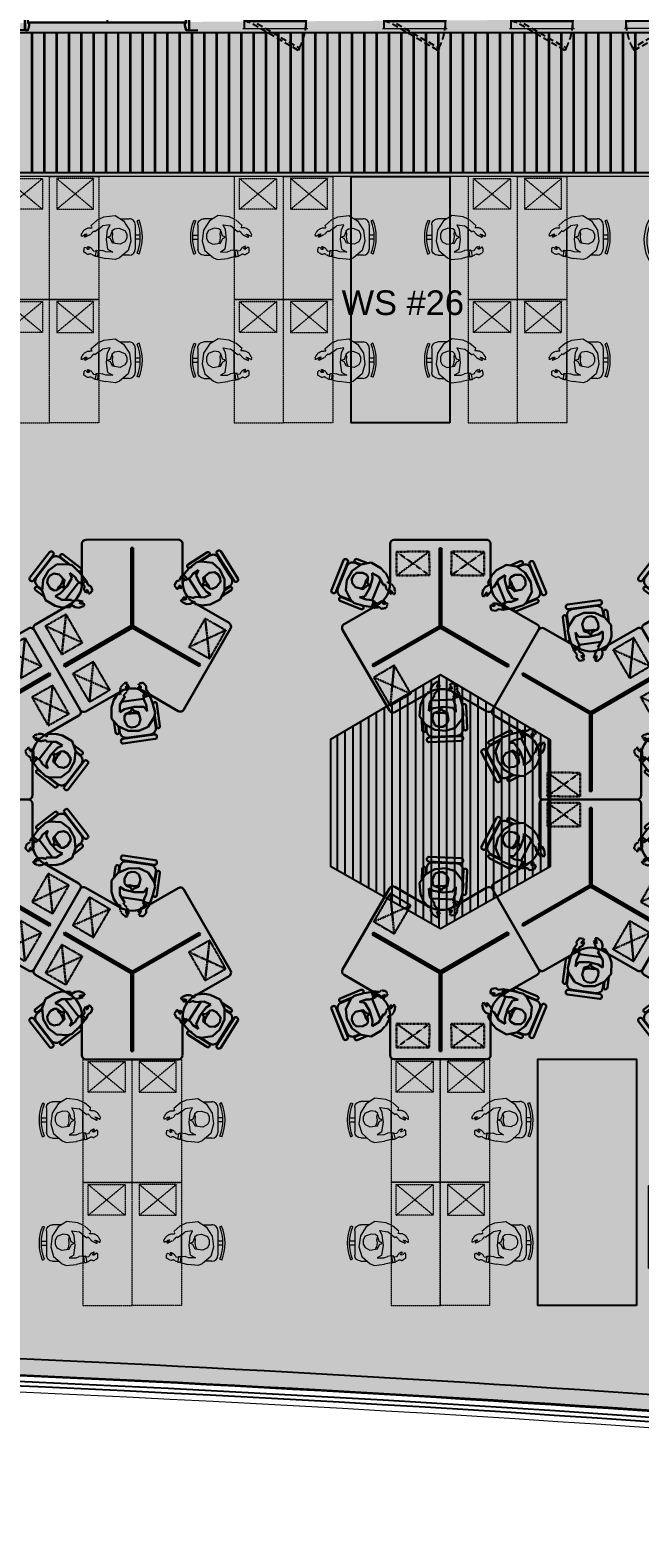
# Model space of a CAD drawing. Header units: millimetres. Extents: x 263321 to 2483465, y 33647 to 614421.
# Drawn here: x 2386855 to 2394281, y 376682 to 394769 of the extents above; entities that cross this region are included whole.
import ezdxf

# ---------------------------------------------------------------- set-up
doc = ezdxf.new("R2010")
doc.units = ezdxf.units.MM
for name, pattern in [('( Hidden )', [0.375, 0.25, -0.125]), ('DASHED2', [0.375, 0.25, -0.125]), ('HIDDEN', [0.375, 0.25, -0.125]), ('HIDDEN2', [0.1875, 0.125, -0.0625])]:
    doc.linetypes.add(name, pattern=pattern)
for name, color, linetype, lineweight in [('A-FURN-HUMAN', 252, 'Continuous', 9), ('A-FURN-LOOSE', 24, 'Continuous', 18), ('A-FURN-MODULAR-CHAIR', 5, 'Continuous', 5), ('A-FURN-MODULAR-PEDESTAL', 253, 'Continuous', 5), ('A-PLAN-THIN', 251, 'Continuous', 15), ('FURNITURE', 30, 'Continuous', 5), ('TOA-FL-CPT-1', 8, 'Continuous', 5)]:
    doc.layers.add(name, color=color, linetype=linetype, lineweight=lineweight)
for name, color, linetype in [('A-PLAN -GLASS FRAME', 4, 'Continuous'), ('A-PLAN-DOOR', 7, 'Continuous'), ('A-PLAN-TEXT', 4, 'Continuous'), ('CEILING TOA', 250, 'Continuous'), ('FLOORING TOA', 7, 'Continuous'), ('I-FUR', 7, 'Continuous')]:
    doc.layers.add(name, color=color, linetype=linetype)
doc.styles.add('ARIAL', font='arial.ttf')

# ---------------------------------------------------------------- blocks, each defined once
blk = doc.blocks.new('A$C3F28102C')
at = {"layer": 'A-PLAN-DOOR'}
h = blk.add_hatch(dxfattribs=at)
h.set_pattern_fill('ANSI31', color=256, style=0)
h.set_pattern_definition([(315, (-1529.3283, 1000.1135), (-0.44194174, -0.44194174), [])])
h.paths.add_polyline_path([(1, -15), (0, -15), (0, 0), (1, 0)])
h.paths.add_polyline_path([(1, 0), (1, 0), (0, 0), (0, 1, 0.115729)])
h.paths.add_polyline_path([(5, -15), (4, -15), (4, 0), (5, 0)])
h.paths.add_polyline_path([(5, 0), (4, 0), (4, 0, 0.115729), (5, 1)])
at = {"layer": 'A-PLAN-DOOR', "color": 2}
for points in [[(1, 0), (1, -15), (0, -15), (0, 1)], [(4, 0), (4, -15), (5, -15), (5, 1)]]:
    blk.add_lwpolyline(points, dxfattribs=at)
for radius in [3.42, 2.42]:
    blk.add_circle((2, 3), radius, dxfattribs=at)
blk = doc.blocks.new('shaft door 750')
at = {"layer": 'A-PLAN-DOOR'}
for p, q in [((335, 60), (-335, 60)), ((-335, 0), (-335, 60)), ((335, 53), (-335, 53)), ((335, 6), (-335, 6)), ((335, 0), (-335, 0)), ((335, 0), (335, 60)), ((-374, -70), (-374, -65)), ((-374, -65), (-374, -70))]:
    blk.add_line(p, q, dxfattribs=at)
at = {"layer": 'A-PLAN-DOOR', "linetype": 'HIDDEN', "ltscale": 300}
blk.add_lwpolyline([(337, 60), (320, 31), (-295, 387), (-279, 415)], close=True, dxfattribs=at)
at = {"layer": 'A-PLAN-DOOR'}
for points in [[(-375, 150), (-375, 150), (-375, -70), (-430, -70)], [(375, 150), (375, 150), (375, -70), (430, -70)]]:
    blk.add_lwpolyline(points, dxfattribs=at)
for points in [[(-375, 52), (-374, 52), (-374, -62), (-375, -62)], [(-373, 58), (-341, 58), (-341, -3), (-326, -3), (-326, -35), (-340, -68), (-373, -68), (-373, -60), (-374, -60), (-374, -62), (-374, -70), (-339, -70), (-324, -35), (-324, -2), (-339, -2), (-339, 60), (-374, 60), (-374, 50), (-373, 50)], [(373, 58), (341, 58), (341, -3), (326, -3), (326, -35), (340, -68), (373, -68), (373, -60), (374, -60), (374, -62), (374, -70), (339, -70), (324, -35), (324, -2), (339, -2), (339, 60), (374, 60), (374, 50), (373, 50)], [(375, 52), (374, 52), (374, -62), (375, -62)]]:
    blk.add_lwpolyline(points, close=True, dxfattribs=at)
at = {"layer": 'A-PLAN-DOOR', "linetype": 'HIDDEN', "ltscale": 300}
blk.add_arc((338, 60), 712, 152.6807, 180, dxfattribs=at)
at = {"layer": 'A-PLAN-THIN'}
for p, q in [((395, 150), (-395, 150)), ((375, -70), (-375, -70))]:
    blk.add_line(p, q, dxfattribs=at)
at = {"layer": 'A-PLAN-DOOR', "xscale": -0.9973404255317604, "yscale": 0.9973404255317604, "zscale": 0.9973404255317604}
blk.add_blockref('A$C3F28102C', (339, 60), dxfattribs=at)
blk = doc.blocks.new('Door 1800')
at = {"layer": 'A-PLAN-DOOR'}
for p, q in [((-879, 77), (-879, 82)), ((844, 0), (-844, 0)), ((-844, 0), (-844, -54)), ((0, -54), (0, 0)), ((844, 0), (844, -54)), ((879, 77), (879, 82)), ((844, -6), (-844, -6)), ((844, -49), (-844, -49)), ((844, -54), (-844, -54))]:
    blk.add_line(p, q, dxfattribs=at)
for points in [[(-880, -137), (-880, -137), (-880, 82), (-972, 82)], [(880, -136), (880, 82), (972, 82)]]:
    blk.add_lwpolyline(points, dxfattribs=at)
for points in [[(-880, -47), (-879, -47), (-879, 74), (-880, 74)], [(-878, -53), (-849, -53), (-849, 3), (-835, 3), (-835, 32), (-848, 80), (-878, 80), (-878, 73), (-879, 73), (-879, 74), (-879, 82), (-847, 82), (-834, 32), (-834, 2), (-847, 2), (-847, -54), (-879, -54), (-879, -45), (-878, -45)], [(878, -53), (849, -53), (849, 3), (835, 3), (835, 32), (848, 80), (878, 80), (878, 73), (879, 73), (879, 74), (879, 82), (847, 82), (834, 32), (834, 2), (847, 2), (847, -54), (879, -54), (879, -45), (878, -45)], [(880, -47), (879, -47), (879, 74), (880, 74)]]:
    blk.add_lwpolyline(points, close=True, dxfattribs=at)
at = {"layer": 'A-PLAN-DOOR', "linetype": 'HIDDEN', "ltscale": 300}
for points in [[(-845, -61), (-815, -61), (-815, -876), (-845, -876)], [(845, -61), (815, -61), (815, -876), (845, -876)]]:
    blk.add_lwpolyline(points, close=True, dxfattribs=at)
for centre, start, end in [((-815, -61), 270, 0.4464), ((815, -61), 179.5536, 270)]:
    blk.add_arc(centre, 815, start, end, dxfattribs=at)
at = {"layer": 'A-PLAN-DOOR', "extrusion": (0, 0, -1), "xscale": -0.9074410163312852, "yscale": 0.9074410163312852, "zscale": -0.9074410163312852, "rotation": 180}
blk.add_blockref('A$C3F28102C', (-847, -54), dxfattribs=at)
blk = doc.blocks.new('Fire Tower-2700mm')
at = {"layer": 'A-PLAN-DOOR', "xscale": -1.136363636363636, "yscale": 1.136363636387152, "zscale": 1.136363636387152, "rotation": 180}
blk.add_blockref('Door 1800', (2676, -7545), dxfattribs=at)
at = {"layer": 'A-PLAN-DOOR', "extrusion": (1.654e-28, 4.04354e-14, -1), "xscale": -1, "zscale": -1, "rotation": 180}
blk.add_blockref('shaft door 750', (4024, -7468), dxfattribs=at)
at = {"layer": 'A-PLAN-DOOR', "extrusion": (-1.654e-28, 4.04354e-14, -1), "zscale": -1, "rotation": 180}
for p in [(2624, -7468), (1074, -7468), (-626, -7468)]:
    blk.add_blockref('shaft door 750', p, dxfattribs=at)
blk = doc.blocks.new('CHOREE')
at = {"xscale": -1}
blk.add_blockref('Fire Tower-2700mm', (-8442, -1832), dxfattribs=at)
blk = doc.blocks.new('BIG CHOORE')
blk.add_blockref('CHOREE', (-2408, -1909))
blk = doc.blocks.new('bhguyfjhg')
at = {"layer": 'FURNITURE', "color": 20, "lineweight": 30}
for p, q in [((565286, -8857), (564312, -9420)), ((565595, -9291), (565355, -8875)), ((564534, -9904), (564294, -9488)), ((566328, -9441), (565855, -9441)), ((566378, -10629), (566378, -9491)), ((564534, -10204), (564294, -10620)), ((565286, -11251), (564312, -10688)), ((565588, -10829), (565355, -11232)), ((566328, -10679), (565848, -10679))]:
    blk.add_line(p, q, dxfattribs=at)
at = {"layer": 'FURNITURE', "color": 8, "lineweight": 30, "ltscale": 5}
for p, q in [((565794, -8834), (565711, -8941)), ((565789, -8914), (565830, -8862)), ((565798, -8915), (565843, -8859)), ((566220, -9051), (565910, -8809)), ((565946, -8846), (566178, -9027)), ((564060, -10327), (564006, -9938)), ((564154, -9895), (564083, -9905)), ((564086, -9850), (564220, -9832)), ((564158, -9886), (564092, -9895)), ((564020, -9987), (564060, -10279)), ((566075, -11007, 0), (566109, -11071, 0)), ((566080, -10999, 0), (566111, -11058, 0)), ((566151, -11037, 0), (566089, -10917, 0)), ((565777, -11334, 0), (566126, -11153, 0)), ((566077, -11170, 0), (565816, -11306, 0))]:
    blk.add_line(p, q, dxfattribs=at)
at = {"layer": 'FURNITURE', "color": 20, "linetype": 'HIDDEN2', "lineweight": 30, "ltscale": 0.3}
for p, q in [((565335, -8996), (565131, -9445)), ((564987, -9194), (565478, -9247)), ((564754, -9329), (564554, -9780)), ((564408, -9531), (564900, -9579)), ((566340, -10183), (566049, -10581)), ((566338, -10583), (566051, -10181))]:
    blk.add_line(p, q, dxfattribs=at)
at = {"layer": 'FURNITURE', "color": 8, "lineweight": 30}
for p, q in [((565599, -9074, 0), (565669, -8956, 0)), ((565669, -8956, 0), (565785, -8914, 0)), ((565785, -8914, 0), (565917, -8927, 0)), ((565917, -8927, 0), (566032, -8993, 0)), ((566032, -8993, 0), (566104, -9091, 0)), ((565584, -9259, 0), (565579, -9157, 0)), ((565584, -9139, 0), (565599, -9074, 0)), ((565674, -9209, 0), (565673, -9270, 0)), ((565720, -9073, 0), (565674, -9153, 0)), ((565674, -9209, 0), (565674, -9153, 0)), ((565750, -9133, 0), (565720, -9073, 0)), ((565835, -9216, 0), (565750, -9133, 0)), ((565939, -9275, 0), (565835, -9216, 0)), ((566104, -9091, 0), (566110, -9229, 0)), ((565845, -9428, 0), (565869, -9405, 0)), ((565869, -9405, 0), (565860, -9397, 0)), ((565878, -9369, 0), (565911, -9338, 0)), ((565948, -9316, 0), (565911, -9338, 0)), ((565944, -9421, 0), (566008, -9370, 0)), ((566001, -9251, 0), (565948, -9316, 0)), ((566094, -9282, 0), (566008, -9370, 0)), ((566110, -9229, 0), (566094, -9282, 0)), ((564160, -9882, 0), (564105, -10004, 0)), ((564254, -9803, 0), (564160, -9882, 0)), ((564391, -9802, 0), (564254, -9803, 0)), ((564367, -9962, 0), (564330, -9906, 0)), ((564330, -9906, 0), (564422, -9907, 0)), ((564455, -9821, 0), (564391, -9802, 0)), ((564471, -9934, 0), (564422, -9907, 0)), ((564474, -9827, 0), (564455, -9821, 0)), ((564471, -9934, 0), (564524, -9965, 0)), ((564559, -9882, 0), (564474, -9827, 0)), ((564548, -9912, 0), (564559, -9882, 0)), ((564607, -9908, 0), (564548, -9912, 0)), ((564651, -9926, 0), (564607, -9908, 0)), ((564691, -9972, 0), (564651, -9926, 0)), ((564105, -10004, 0), (564104, -10136, 0)), ((564396, -10078, 0), (564367, -9962, 0)), ((564395, -10197, 0), (564396, -10078, 0)), ((564524, -9965, 0), (564535, -9952, 0)), ((564535, -9952, 0), (564584, -9993, 0)), ((564584, -9993, 0), (564654, -10015, 0)), ((564633, -10128, 0), (564595, -10152, 0)), ((564657, -10002, 0), (564622, -9981, 0)), ((564622, -9981, 0), (564647, -9983, 0)), ((564639, -10138, 0), (564633, -10128, 0)), ((564647, -9983, 0), (564690, -10001, 0)), ((564654, -10015, 0), (564657, -10002, 0)), ((564690, -10001, 0), (564691, -9972, 0)), ((564104, -10136, 0), (564153, -10247, 0)), ((564153, -10247, 0), (564269, -10322, 0)), ((564322, -10334, 0), (564442, -10304, 0)), ((564342, -10238, 0), (564426, -10226, 0)), ((564426, -10226, 0), (564463, -10205, 0)), ((564518, -10275, 0), (564442, -10304, 0)), ((564506, -10192, 0), (564463, -10205, 0)), ((564510, -10191, 0), (564506, -10192, 0)), ((564512, -10197, 0), (564510, -10191, 0)), ((564539, -10190, 0), (564512, -10197, 0)), ((564518, -10275, 0), (564532, -10269, 0)), ((564532, -10269, 0), (564562, -10260, 0)), ((564542, -10202, 0), (564539, -10190, 0)), ((564574, -10193, 0), (564542, -10202, 0)), ((564562, -10260, 0), (564612, -10224, 0)), ((564595, -10152, 0), (564574, -10193, 0)), ((564612, -10224, 0), (564645, -10228, 0)), ((564618, -10162, 0), (564639, -10138, 0)), ((564639, -10164, 0), (564618, -10162, 0)), ((564665, -10135, 0), (564639, -10164, 0)), ((564645, -10228, 0), (564689, -10191, 0)), ((564680, -10142, 0), (564665, -10135, 0)), ((564689, -10191, 0), (564680, -10142, 0)), ((564269, -10322, 0), (564322, -10334, 0)), ((565679, -10630, 0), (565702, -10614, 0)), ((565718, -10656, 0), (565679, -10630, 0)), ((565688, -10668, 0), (565697, -10658, 0)), ((565747, -10713, 0), (565688, -10668, 0)), ((565697, -10658, 0), (565735, -10675, 0)), ((565702, -10614, 0), (565763, -10620, 0)), ((565735, -10675, 0), (565718, -10656, 0)), ((565763, -10620, 0), (565803, -10645, 0)), ((565803, -10645, 0), (565833, -10695, 0)), ((565833, -10695, 0), (565852, -10669, 0)), ((565852, -10669, 0), (565946, -10707, 0)), ((565519, -10799, 0), (565524, -10742, 0)), ((565542, -10823, 0), (565519, -10799, 0)), ((565524, -10742, 0), (565570, -10721, 0)), ((565541, -10885, 0), (565542, -10823, 0)), ((565570, -10721, 0), (565584, -10729, 0)), ((565584, -10729, 0), (565576, -10766, 0)), ((565576, -10766, 0), (565590, -10783, 0)), ((565611, -10795, 0), (565589, -10836, 0)), ((565589, -10836, 0), (565601, -10868, 0)), ((565590, -10783, 0), (565596, -10752, 0)), ((565596, -10752, 0), (565609, -10751, 0)), ((565609, -10751, 0), (565611, -10795, 0)), ((565809, -10729, 0), (565747, -10713, 0)), ((565805, -10745, 0), (565809, -10729, 0)), ((565860, -10771, 0), (565805, -10745, 0)), ((565860, -10771, 0), (565910, -10795, 0)), ((565964, -10870, 0), (565910, -10795, 0)), ((565946, -10707, 0), (565961, -10719, 0)), ((565961, -10719, 0), (566014, -10760, 0)), ((566014, -10760, 0), (566092, -10872, 0)), ((565551, -10914, 0), (565541, -10885, 0)), ((565555, -10930, 0), (565551, -10914, 0)), ((565555, -10930, 0), (565575, -11009, 0)), ((565619, -11124, 0), (565575, -11009, 0)), ((565601, -10868, 0), (565612, -10863, 0)), ((565612, -10863, 0), (565622, -10890, 0)), ((565622, -10890, 0), (565628, -10888, 0)), ((565628, -10888, 0), (565630, -10892, 0)), ((565630, -10891, 0), (565644, -10934, 0)), ((565649, -10977, 0), (565644, -10934, 0)), ((565686, -11052, 0), (565649, -10977, 0)), ((565690, -10985, 0), (565786, -10916, 0)), ((565786, -10916, 0), (565897, -10872, 0)), ((565897, -10872, 0), (565964, -10870, 0)), ((566082, -10995, 0), (566015, -11110, 0)), ((566092, -10872, 0), (566082, -10995, 0)), ((565660, -11160, 0), (565619, -11124, 0)), ((565788, -11212, 0), (565660, -11160, 0)), ((565907, -11187), (565788, -11212, 0)), ((566015, -11110, 0), (565907, -11187))]:
    blk.add_line(p, q, dxfattribs=at)
at = {"layer": 'FURNITURE', "color": 18, "lineweight": 30, "ltscale": 5, "true_color": 0x000000}
for p, q in [((564860, -9219), (564838, -9231)), ((564838, -10877), (564860, -10889))]:
    blk.add_line(p, q, dxfattribs=at)
at = {"layer": 'FURNITURE', "color": 20, "lineweight": 30, "ltscale": 5}
for p, q in [((565335, -10041), (564860, -9219)), ((565314, -10054), (564838, -9231)), ((565328, -10054), (564849, -9225)), ((565314, -10054), (564838, -10877)), ((565328, -10054), (564849, -10883)), ((565335, -10066), (564860, -10889)), ((566278, -10054), (565328, -10054)), ((566278, -10041), (565335, -10041)), ((566278, -10066), (565335, -10066)), ((566278, -10066), (566278, -10041))]:
    blk.add_line(p, q, dxfattribs=at)
at = {"layer": 'FURNITURE', "color": 8, "linetype": '( Hidden )', "lineweight": 30, "ltscale": 2}
for p, q in [((565579, -9157, 0), (565584, -9139, 0)), ((565576, -9360, 0), (565582, -9314, 0)), ((565596, -9418, 0), (565576, -9360, 0)), ((565582, -9314, 0), (565615, -9265, 0)), ((565615, -9265, 0), (565584, -9259, 0)), ((565627, -9386, 0), (565621, -9432, 0)), ((565638, -9363, 0), (565627, -9386, 0)), ((565638, -9404, 0), (565638, -9363, 0)), ((565651, -9408, 0), (565638, -9404, 0)), ((565668, -9337, 0), (565651, -9408, 0)), ((565673, -9270, 0), (565656, -9273, 0)), ((565656, -9273, 0), (565668, -9337, 0)), ((565860, -9397, 0), (565880, -9376, 0)), ((565621, -9432, 0), (565596, -9418, 0)), ((565748, -9494, 0), (565749, -9478, 0)), ((565786, -9527, 0), (565748, -9494, 0)), ((565749, -9478, 0), (565787, -9470, 0)), ((565760, -9446, 0), (565799, -9426, 0)), ((565765, -9457, 0), (565760, -9446, 0)), ((565796, -9450, 0), (565765, -9457, 0)), ((565840, -9507, 0), (565786, -9527, 0)), ((565787, -9470, 0), (565796, -9450, 0)), ((565799, -9426, 0), (565845, -9428, 0)), ((565853, -9477, 0), (565840, -9507, 0)), ((565909, -9452, 0), (565853, -9477, 0)), ((565932, -9430, 0), (565909, -9452, 0)), ((565944, -9421, 0), (565932, -9430, 0))]:
    blk.add_line(p, q, dxfattribs=at)
at = {"layer": 'FURNITURE', "color": 8, "linetype": '( Hidden )', "lineweight": 30, "ltscale": 3}
for p, q in [((565876, -9372, 0), (565879, -9368, 0)), ((565880, -9376, 0), (565876, -9372, 0))]:
    blk.add_line(p, q, dxfattribs=at)
at = {"layer": 'FURNITURE', "color": 8, "lineweight": 30, "ltscale": 5}
for points in [[(565789, -8914), (565830, -8862, 0.392119), (565827, -8829, 0.392119), (565794, -8834), (565711, -8941)], [(566108, -9237), (566191, -9130, 0.414214), (566178, -9027), (565946, -8846, 0.414214), (565843, -8859), (565798, -8915)], [(566038, -9338), (566023, -9358, 0.392119), (566026, -9391, 0.392119), (566059, -9386), (566226, -9171, 0.392119), (566223, -9138, 0.392119), (566191, -9143), (566101, -9258)], [(564277, -10324), (564143, -10342, -0.414214), (564060, -10279), (564020, -9987, -0.414214), (564083, -9905), (564154, -9895)], [(564158, -9886), (564092, -9895, -0.392119), (564065, -9876, -0.392119), (564086, -9850), (564220, -9832)], [(564400, -10315), (564424, -10311, -0.392119), (564452, -10330, -0.392119), (564431, -10356), (564161, -10393, -0.392119), (564133, -10374, -0.392119), (564154, -10348), (564298, -10329)]]:
    blk.add_lwpolyline(points, format="xyb", dxfattribs=at)
for points in [[(566255, -9006), (565945, -8764, 0.414214), (565911, -8768), (565906, -8775, 0.414214), (565910, -8809), (566220, -9051, 0.414214), (566254, -9047), (566259, -9040, 0.414214)], [(564003, -10335), (563949, -9946, -0.414214), (563970, -9918), (563979, -9917, -0.414214), (564006, -9938), (564060, -10327, -0.414214), (564039, -10355), (564031, -10356, -0.414214)]]:
    blk.add_lwpolyline(points, format="xyb", close=True, dxfattribs=at)
at = {"layer": 'FURNITURE', "color": 20, "linetype": 'HIDDEN2', "lineweight": 30, "ltscale": 0.3}
for points in [[(565335, -8996), (565478, -9247), (565131, -9445), (564987, -9194)], [(564408, -9531), (564554, -9780), (564900, -9579), (564754, -9329)], [(566338, -10583), (566049, -10581), (566051, -10181), (566340, -10183)]]:
    blk.add_lwpolyline(points, close=True, dxfattribs=at)
at = {"layer": 'FURNITURE', "color": 8, "lineweight": 30}
for points in [[(565928, -9169), (565896, -9164), (565856, -9140), (565829, -9113), (565792, -9096), (565790, -9060), (565818, -9014), (565884, -8974), (565933, -8983), (565973, -9014), (565994, -9057), (565982, -9122), (565914, -9187), (565856, -9173), (565830, -9187), (565822, -9179), (565831, -9152), (565800, -9104)], [(565869, -9405), (565910, -9454)], [(565878, -9377), (565930, -9430)], [(565939, -9275), (566001, -9251)], [(564309, -10134), (564320, -10104), (564320, -10058), (564310, -10020), (564314, -9980), (564284, -9960), (564229, -9961), (564162, -9998), (564145, -10046), (564152, -10095), (564179, -10135), (564241, -10158), (564331, -10132), (564348, -10074), (564373, -10058), (564370, -10048), (564343, -10042), (564316, -9991)], [(564395, -10197), (564342, -10238)], [(564514, -10195), (564533, -10267)], [(564542, -10202), (564564, -10262)]]:
    blk.add_lwpolyline(points, dxfattribs=at)
at = {"layer": 'FURNITURE', "color": 8, "lineweight": 30, "ltscale": 5}
for points in [[(565674, -9194), (565887, -9360)], [(564457, -9927), (564494, -10195)]]:
    blk.add_lwpolyline(points, dxfattribs=at)
at = {"layer": 'FURNITURE', "color": 8, "lineweight": 30, "ltscale": 5, "elevation": 0}
blk.add_lwpolyline([(565874, -10778), (565634, -10903)], dxfattribs=at)
for points in [[(565591, -11049), (565579, -11027, 0.392119), (565548, -11016, 0.392119), (565539, -11048), (565665, -11290, 0.392119), (565696, -11301, 0.392119), (565705, -11269), (565638, -11140)], [(565655, -11155), (565717, -11274, 0.414214), (565816, -11306), (566077, -11170, 0.414214), (566109, -11071), (566075, -11007)], [(566080, -10999), (566111, -11058, 0.392119), (566142, -11069, 0.392119), (566151, -11037), (566089, -10917)]]:
    blk.add_lwpolyline(points, format="xyb", dxfattribs=at)
at = {"layer": 'FURNITURE', "color": 8, "lineweight": 30, "elevation": 0}
for points in [[(565601, -10868), (565539, -10884)], [(565622, -10887), (565553, -10913)], [(565690, -10985), (565686, -11052)], [(565791, -11019), (565809, -10993), (565847, -10966), (565883, -10953), (565913, -10926), (565947, -10939), (565978, -10984), (565987, -11060), (565958, -11102), (565913, -11125), (565865, -11126), (565811, -11088), (565780, -11000), (565817, -10952), (565816, -10923), (565826, -10919), (565847, -10938), (565903, -10930)]]:
    blk.add_lwpolyline(points, dxfattribs=at)
at = {"layer": 'FURNITURE', "color": 8, "lineweight": 30, "ltscale": 5, "elevation": 0}
blk.add_lwpolyline([(565804, -11385), (566152, -11203, 0.414214), (566163, -11170), (566159, -11163, 0.414214), (566126, -11153), (565777, -11334, 0.414214), (565767, -11367), (565771, -11374, 0.414214)], format="xyb", close=True, dxfattribs=at)
at = {"layer": 'FURNITURE', "color": 20, "lineweight": 30}
for centre, start, end in [((565311, -8900), 30.0105, 120.0104), ((564337, -9463), 120.0104, 210.0105), ((566328, -9491), 360, 90), ((564337, -10645), 149.9896, 239.9896), ((566328, -10629), 270, 360), ((565311, -11207), 239.9896, 329.9896)]:
    blk.add_arc(centre, 50, start, end, dxfattribs=at)
at = {"layer": 'FURNITURE', "color": 8, "lineweight": 30}
for centre, start, end in [((565855, -9141), 210.0105, 270), ((564274, -10054), 329.9896, 30.0105), ((565848, -10979), 90, 149.9896)]:
    blk.add_arc(centre, 300, start, end, dxfattribs=at)
blk = doc.blocks.new('hhhhhhhhhhhhhhhhhhhhhhhhhhhhhhhhhhhh')
at = {"color": 8, "linetype": 'ByBlock', "lineweight": 0}
blk.add_lwpolyline([(363922.9, 201238.3), (363917.9, 201237.6), (363913.1, 201238.1), (363910.6, 201239.3), (363911.1, 201235.6), (363914, 201231.7), (363913.6, 201231.2), (363915.5, 201229.5), (363916.8, 201226.7), (363916.3, 201226.5), (363915.3, 201227.9), (363915.5, 201226.8), (363916.4, 201225.2), (363915.3, 201225), (363913.2, 201226.4), (363912.2, 201228), (363912.1, 201230.5), (363910.9, 201229.9), (363908.2, 201233), (363906.7, 201236.2), (363906, 201241.8), (363908.7, 201246.1), (363913.3, 201249), (363918.7, 201249.8), (363923.5, 201248.4), (363927.1, 201244.1), (363928, 201242), (363927.4, 201237), (363926.5, 201233.1), (363926.3, 201231.8), (363925.1, 201229.6), (363925.4, 201228.3), (363924.2, 201226.3), (363922.1, 201226.4), (363921.8, 201227), (363922.8, 201228.2), (363922.6, 201229), (363921.8, 201228), (363921.3, 201228.2), (363922.1, 201229.9), (363923.6, 201231), (363923.8, 201232.3), (363923.3, 201232.4), (363923.4, 201233.6), (363923.2, 201233.6)], close=True, dxfattribs=at)
for points in [[(363919.7, 201241.5), (363918.6, 201240.8), (363916.7, 201240.6), (363915.1, 201240.8), (363913.5, 201240.4), (363912.5, 201241.5), (363912.3, 201243.7), (363913.4, 201246.7), (363915.2, 201247.6), (363917.3, 201247.6), (363919, 201246.7), (363920.3, 201244.4), (363919.8, 201240.5), (363917.5, 201239.5), (363917, 201238.4), (363916.6, 201238.5), (363916.2, 201239.6), (363914, 201240.3)], [(363910.6, 201239.3), (363911.1, 201240.7)], [(363922.8, 201238.4), (363924.2, 201240.7)], [(363923.4, 201233.5), (363926.4, 201233.1)], [(363923.8, 201232.3), (363926.4, 201231.8)]]:
    blk.add_lwpolyline(points, dxfattribs=at)
blk = doc.blocks.new('A$C31B80F17')
for p, q in [((12.04, 6.47), (10.97, 5.02)), ((42.36, 6.47), (43.44, 5.02))]:
    blk.add_line(p, q)
at = {"color": 8, "linetype": 'DASHED2', "lineweight": 0}
blk.add_arc((27.2, 26.87), 26.93, 233.38324, 306.61676, dxfattribs=at)
at = {"layer": 'A-FURN-LOOSE', "color": 153}
for p, q in [((12.04, 47.27), (10.97, 48.71)), ((42.36, 47.27), (43.44, 48.71))]:
    blk.add_line(p, q, dxfattribs=at)
for radius, start, end in [(27.22, 126.61676, 233.38324), (27.22, 306.61676, 53.38324), (25.42, 126.61676, 233.38324), (25.42, 306.61676, 53.38324)]:
    blk.add_arc((27.2, 26.87), radius, start, end, dxfattribs=at)
at = {"layer": 'A-FURN-LOOSE', "color": 153, "linetype": 'DASHED2', "lineweight": 0}
blk.add_arc((27.2, 26.87), 26.93, 53.38324, 126.61676, dxfattribs=at)
at = {"layer": 'A-FURN-LOOSE', "color": 153, "xscale": 0.9, "yscale": 0.9, "zscale": 0.9, "rotation": 268.583787043335}
blk.add_blockref('hhhhhhhhhhhhhhhhhhhhhhhhhhhhhhhhhhhh', (-172925.77, 331928.96), dxfattribs=at)
blk = doc.blocks.new('SDFSF')
at = {"layer": 'A-FURN-LOOSE', "rotation": 332.5569905850134}
blk.add_blockref('A$C31B80F17', (37941.55, 22789.51), dxfattribs=at)
blk = doc.blocks.new('txhvb')
at = {"layer": 'A-FURN-HUMAN', "color": 8, "lineweight": 5}
for p, q in [((549426, -3868, 0), (549538, -3797, 0)), ((549538, -3797, 0), (549670, -3779, 0)), ((549670, -3779, 0), (549787, -3812, 0)), ((549360, -3973, 0), (549426, -3868, 0)), ((549377, -4109, 0), (549360, -3973, 0)), ((549787, -3812, 0), (549877, -3917, 0)), ((549877, -3917, 0), (549897, -3968, 0)), ((549897, -3968, 0), (549883, -4091, 0)), ((549405, -4171, 0), (549377, -4109, 0)), ((549533, -4063, 0), (549473, -4034, 0)), ((549473, -4034, 0), (549486, -4126, 0)), ((549520, -4171, 0), (549486, -4126, 0)), ((549652, -4076, 0), (549533, -4063, 0)), ((549770, -4059, 0), (549652, -4076, 0)), ((549780, -4171, 0), (549787, -4126, 0)), ((549803, -4086, 0), (549787, -4126, 0)), ((549804, -4001, 0), (549803, -4086, 0)), ((549864, -4171, 0), (549883, -4091, 0)), ((549480, -4265, 0), (549413, -4188, 0)), ((549520, -4171, 0), (549557, -4219, 0)), ((549795, -4205, 0), (549783, -4204, 0)), ((549791, -4238, 0), (549795, -4205, 0))]:
    blk.add_line(p, q, dxfattribs=at)
at = {"layer": 'A-FURN-HUMAN', "color": 8, "linetype": '( Hidden )', "lineweight": 5, "ltscale": 2}
for p, q in [((549413, -4188, 0), (549405, -4171, 0)), ((549508, -4251, 0), (549480, -4265, 0)), ((549512, -4310, 0), (549508, -4251, 0)), ((549536, -4350, 0), (549512, -4310, 0)), ((549557, -4219, 0), (549546, -4232, 0)), ((549546, -4232, 0), (549594, -4275, 0)), ((549612, -4346, 0), (549587, -4314, 0)), ((549587, -4314, 0), (549592, -4339, 0)), ((549592, -4339, 0), (549616, -4380, 0)), ((549594, -4275, 0), (549625, -4342, 0)), ((549734, -4305, 0), (549753, -4264, 0)), ((549745, -4310, 0), (549734, -4305, 0)), ((549766, -4285, 0), (549745, -4310, 0)), ((549745, -4336, 0), (549770, -4306, 0)), ((549754, -4350, 0), (549745, -4336, 0)), ((549753, -4264, 0), (549791, -4238, 0)), ((549770, -4306, 0), (549766, -4285, 0)), ((549783, -4204, 0), (549786, -4175, 0)), ((549836, -4303, 0), (549805, -4352, 0)), ((549856, -4217, 0), (549826, -4272, 0)), ((549826, -4272, 0), (549836, -4303, 0)), ((549861, -4186, 0), (549856, -4217, 0)), ((549864, -4171, 0), (549861, -4186, 0)), ((549588, -4384, 0), (549536, -4350, 0)), ((549616, -4380, 0), (549588, -4384, 0)), ((549625, -4342, 0), (549612, -4346, 0)), ((549805, -4352, 0), (549754, -4350, 0))]:
    blk.add_line(p, q, dxfattribs=at)
at = {"layer": 'A-FURN-HUMAN', "color": 8, "linetype": '( Hidden )', "lineweight": 5, "ltscale": 3}
for p, q in [((549780, -4174, 0), (549780, -4170, 0)), ((549786, -4175, 0), (549780, -4174, 0))]:
    blk.add_line(p, q, dxfattribs=at)
at = {"layer": 'A-FURN-HUMAN', "color": 8, "lineweight": 5, "elevation": 0}
for points in [[(549696, -3982), (549668, -3997), (549621, -4003), (549583, -3998), (549544, -4008), (549520, -3981), (549514, -3927), (549541, -3855), (549586, -3831), (549636, -3831), (549679, -3853), (549710, -3911), (549696, -4004), (549641, -4030), (549629, -4056), (549619, -4055), (549609, -4028), (549555, -4009)], [(549770, -4059), (549804, -4001)], [(549785, -4177), (549859, -4186)], [(549795, -4205), (549858, -4218)]]:
    blk.add_lwpolyline(points, dxfattribs=at)
at = {"layer": 'A-FURN-MODULAR-CHAIR', "color": 8, "lineweight": 15}
for p, q in [((549474, -3727, 0), (549770, -3727, 0)), ((549400, -3910, 0), (549400, -3801, 0)), ((549844, -3801, 0), (549844, -3878, 0))]:
    blk.add_line(p, q, dxfattribs=at)
at = {"layer": 'A-FURN-MODULAR-CHAIR', "color": 8, "lineweight": 15, "elevation": 0}
for points in [[(549415, -3681), (549424, -3704)], [(549597, -3664), (549597, -3727)], [(549647, -3664), (549647, -3727)], [(549829, -3679), (549820, -3702)]]:
    blk.add_lwpolyline(points, dxfattribs=at)
blk.add_lwpolyline([(549780, -4170, -0.034638), (549770, -4171), (549520, -4171)], format="xyb", dxfattribs=at)
at = {"layer": 'A-FURN-MODULAR-CHAIR', "color": 8, "lineweight": 15}
for centre, radius, start, end in [((549474, -3801, 0), 74, 90.0001, 180.0001), ((549625, -4197, 0), 557, 68.458, 112.0994), ((549625, -4197, 0), 532, 68.4839, 112.0994), ((549770, -3801, 0), 74, 0.0001, 90.0001)]:
    blk.add_arc(centre, radius, start, end, dxfattribs=at)
at = {"layer": 'A-FURN-MODULAR-PEDESTAL', "color": 20, "linetype": 'HIDDEN', "lineweight": 5, "ltscale": 5}
for p, q in [((549284, -4234), (548909, -4684)), ((548909, -4234), (549284, -4684))]:
    blk.add_line(p, q, dxfattribs=at)
for points in [[(548884, -4171), (550384, -4171), (550384, -4771), (548884, -4771)], [(549284, -4234), (548909, -4234), (548909, -4684), (549284, -4684)]]:
    blk.add_lwpolyline(points, close=True, dxfattribs=at)

msp = doc.modelspace()

# ---------------------------------------------------------------- hatches: boundary and pattern name
at = {"layer": 'CEILING TOA', "true_color": 0x939598}
h = msp.add_hatch(color=252, dxfattribs=at)
h.dxf.hatch_style = 1
h.paths.add_polyline_path([(2391971.796, 389980.182), (2390771.796, 389980.182), (2390771.796, 392980.182), (2391971.796, 392980.182)])
at = {"layer": 'CEILING TOA', "true_color": 0x7aafdf}
h = msp.add_hatch(dxfattribs=at)
h.set_pattern_fill('ANSI31', color=143, scale=30, angle=45)
h.set_pattern_definition([(90, (13069.08, -8478.74), (-95.25, 0), [])])
h.paths.add_polyline_path([(2391859.839, 386908.233), (2390519.118, 386121.659), (2390519.118, 384577.507), (2391859.836, 383817.143), (2393200.56, 384577.507), (2393200.56, 386114.729)])
at = {"layer": 'CEILING TOA', "true_color": 0x939598}
h = msp.add_hatch(color=252, dxfattribs=at)
h.dxf.hatch_style = 1
h.paths.add_polyline_path([(2394246.027, 379226.203), (2393046.027, 379226.203), (2393046.027, 382226.203), (2394246.027, 382226.203)])
at = {"layer": 'TOA-FL-CPT-1', "true_color": 0xc7c8ca}
h = msp.add_hatch(dxfattribs=at)
h.set_pattern_fill('AR-PARQ1', color=9, scale=3)
h.set_pattern_definition([(90, (90021.1, 24147), (-914.4, 914.4), [914.4, -914.4]), (90, (90173.5, 24147), (-914.4, 914.4), [914.4, -914.4]), (90, (90325.9, 24147), (-914.4, 914.4), [914.4, -914.4]), (90, (90478.3, 24147), (-914.4, 914.4), [914.4, -914.4]), (90, (90630.7, 24147), (-914.4, 914.4), [914.4, -914.4]), (90, (90783.1, 24147), (-914.4, 914.4), [914.4, -914.4]), (90, (90935.5, 24147), (-914.4, 914.4), [914.4, -914.4]), (0, (90021.1, 25061.4), (914.4, -914.4), [914.4, -914.4]), (0, (90021.1, 25213.8), (914.4, -914.4), [914.4, -914.4]), (0, (90021.1, 25366.2), (914.4, -914.4), [914.4, -914.4]), (0, (90021.1, 25518.6), (914.4, -914.4), [914.4, -914.4]), (0, (90021.1, 25671), (914.4, -914.4), [914.4, -914.4]), (0, (90021.1, 25823.4), (914.4, -914.4), [914.4, -914.4]), (0, (90021.1, 25975.8), (914.4, -914.4), [914.4, -914.4])])
edge = h.paths.add_edge_path()
edge.add_arc((2396128.727, -119195.432), 546828.493, 90.92532943, 95.29958843)
edge.add_line((2345621.769, 425295.567), (2345621.769, 409482.052))
edge.add_line((2345621.769, 409482.052), (2347129.201, 409481.857))
edge.add_arc((2347102.083, 408732.348), 750, 0, 87.9279004, ccw=False)
edge.add_line((2347852.083, 408732.348), (2347852.23, 389991.103))
edge.add_line((2347852.23, 389991.103), (2342396.706, 389991.103))
edge.add_line((2342396.706, 389991.103), (2342397.172, 380682.159))
edge.add_line((2342397.172, 380682.159), (2351396.796, 380682.159))
edge.add_line((2351396.796, 380682.159), (2351396.796, 379682.052))
edge.add_line((2351396.796, 379682.052), (2350496.796, 379682.052))
edge.add_line((2350496.796, 379682.052), (2350496.796, 377891.004))
edge.add_arc((2372893.597, 61240.666), 317441.417, 85.95303216, 94.04581501, ccw=False)
edge.add_line((2395296.77, 377890.553), (2395296.77, 379682.052))
edge.add_line((2395296.77, 379682.052), (2394396.796, 379682.052))
edge.add_line((2394396.796, 379682.052), (2394396.796, 380682.052))
edge.add_line((2394396.796, 380682.052), (2405177.531, 380682.052))
edge.add_line((2405177.531, 380682.052), (2405177.531, 389182.052))
edge.add_line((2405177.531, 389182.052), (2406496.796, 389182.052))
edge.add_line((2406496.796, 389182.052), (2406496.796, 383082.052))
edge.add_line((2406496.796, 383082.052), (2408136.796, 383082.052))
edge.add_line((2408136.796, 383082.052), (2408136.796, 389182.052))
edge.add_line((2408136.796, 389182.052), (2413779.159, 389181.861))
edge.add_line((2413779.159, 389181.861), (2414010.251, 390682.052))
edge.add_line((2414010.251, 390682.052), (2405396.796, 390682.052))
edge.add_line((2405396.796, 390682.052), (2405396.796, 411581.926))
edge.add_line((2405396.796, 411581.926), (2403146.796, 411581.926))
edge.add_arc((2403146.796, 411881.926), 300, 180, 270, ccw=False)
edge.add_line((2402846.796, 411881.926), (2402846.796, 413382.052))
edge.add_arc((2403146.796, 413382.052), 300, 90, 180, ccw=False)
edge.add_line((2403146.796, 413682.052), (2417553.202, 413682.052))
edge.add_line((2417553.202, 413682.052), (2417799.7, 415282.257))
edge.add_line((2417799.7, 415282.257), (2411837.001, 415281.729))
edge.add_line((2411837.001, 415281.729), (2411837.001, 417657.174))
edge.add_line((2411837.001, 417657.174), (2416421.528, 417657.174))
edge.add_line((2416421.528, 417657.174), (2416421.528, 418657.174))
edge.add_line((2416421.528, 418657.174), (2411836.796, 418657.174))
edge.add_line((2411836.796, 418657.174), (2411836.796, 421262.052))
edge.add_line((2411836.796, 421262.052), (2410296.796, 421262.052))
edge.add_line((2410296.796, 421262.052), (2410296.796, 415281.575))
edge.add_line((2410296.796, 415281.575), (2402846.796, 415281.575))
edge.add_line((2402846.796, 415281.575), (2402846.796, 424532.052))
edge.add_line((2402846.796, 424532.052), (2402846.796, 424581.286))
edge.add_line((2402846.796, 424581.286), (2395396.796, 424582.052))
edge.add_line((2395396.796, 424582.052), (2395396.796, 423682.052))
edge.add_line((2395396.796, 423682.052), (2394396.796, 423682.052))
edge.add_line((2394396.796, 423682.052), (2394396.796, 424581.86))
edge.add_line((2394396.796, 424581.86), (2387296.514, 424582.052))
edge.add_line((2387296.514, 424582.052), (2387297.806, 427561.749))
h.paths.add_polyline_path([(2357571.796, 409582.052), (2403896.373, 409582.052), (2403899.547, 394952.31), (2375096.795, 394783.782), (2375096.795, 396862.052), (2373596.796, 396864.771), (2373596.796, 394782.052), (2369971.795, 394800.838), (2370046.875, 396862.052), (2368385.069, 396703.686), (2368471.796, 394819.625), (2357571.796, 394782.052)], flags=16)
h.paths.add_polyline_path([(2363596.796, 414832.306), (2384296.459, 414782.218), (2384296.434, 411581.926), (2384538.462, 411581.927), (2384538.462, 409582.052), (2378653.494, 409582.052), (2378650.056, 411581.898), (2363596.796, 411631.98)], flags=16)
h.paths.add_polyline_path([(2392707.043, 411682.849), (2384396.821, 411683.632), (2384396.821, 414782.218), (2392707.043, 414781.434)], flags=16)
h.paths.add_polyline_path([(2400346.796, 422010.357), (2401546.802, 422010.357), (2401546.802, 416210.358), (2400346.796, 416210.358)], flags=16)
h.paths.add_polyline_path([(2349453.189, 392877.837), (2349451.159, 392879.273), (2349451.159, 390061.804), (2349453.189, 390060.368)], flags=16)
h.paths.add_polyline_path([(2379396.791, 389980.182), (2384396.796, 389980.182), (2384396.796, 392980.182), (2379396.791, 392980.182)], flags=16)

# ---------------------------------------------------------------- linework, layer by layer
at = {"layer": 'A-PLAN -GLASS FRAME', "ltscale": 500, "elevation": 0}
msp.add_lwpolyline([(2406321.796, 376765.531), (2406321.796, 376815.822, 0.053389089), (2339321.796, 376821.243), (2339321.796, 394707.052), (2339271.796, 394707.052), (2339271.796, 376765.531, -0.053438819)], format="xyb", close=True, dxfattribs=at)
at = {"layer": 'A-PLAN-THIN', "elevation": 0}
msp.add_lwpolyline([(2406396.796, 376682.052), (2406396.796, 376883.206, 0.053376295), (2339396.796, 376904.685), (2339396.796, 394782.052), (2339196.796, 394782.052), (2339196.796, 376682.052, -0.053571902), (2406396.796, 376682.052)], format="xyb", dxfattribs=at)
at = {"layer": 'CEILING TOA'}
for points, elevation in [([(2349352.381, 393030.811), (2403838.381, 393030.811), (2403838.381, 394730.811), (2349352.381, 394730.811)], 0.025), ([(2386876.381, 393030.811), (2386888.381, 393030.811), (2386888.381, 394730.811), (2386876.381, 394730.811)], 0.025), ([(2387026.381, 393030.811), (2387038.381, 393030.811), (2387038.381, 394730.811), (2387026.381, 394730.811)], 0.025), ([(2387176.381, 393030.811), (2387188.381, 393030.811), (2387188.381, 394730.811), (2387176.381, 394730.811)], 0.025), ([(2387326.381, 393030.811), (2387338.381, 393030.811), (2387338.381, 394730.811), (2387326.381, 394730.811)], 0.025), ([(2387476.381, 393030.811), (2387488.381, 393030.811), (2387488.381, 394730.811), (2387476.381, 394730.811)], 0.025), ([(2387626.381, 393030.811), (2387638.381, 393030.811), (2387638.381, 394730.811), (2387626.381, 394730.811)], 0.025), ([(2387776.381, 393030.811), (2387788.381, 393030.811), (2387788.381, 394730.811), (2387776.381, 394730.811)], 0.025), ([(2387926.381, 393030.811), (2387938.381, 393030.811), (2387938.381, 394730.811), (2387926.381, 394730.811)], 0.025), ([(2388076.381, 393030.811), (2388088.381, 393030.811), (2388088.381, 394730.811), (2388076.381, 394730.811)], 0.025), ([(2388226.381, 393030.811), (2388238.381, 393030.811), (2388238.381, 394730.811), (2388226.381, 394730.811)], 0.025), ([(2388376.381, 393030.811), (2388388.381, 393030.811), (2388388.381, 394730.811), (2388376.381, 394730.811)], 0.025), ([(2388526.381, 393030.811), (2388538.381, 393030.811), (2388538.381, 394730.811), (2388526.381, 394730.811)], 0.025), ([(2388676.381, 393030.811), (2388688.381, 393030.811), (2388688.381, 394730.811), (2388676.381, 394730.811)], 0.025), ([(2388826.381, 393030.811), (2388838.381, 393030.811), (2388838.381, 394730.811), (2388826.381, 394730.811)], 0.025), ([(2388976.381, 393030.811), (2388988.381, 393030.811), (2388988.381, 394730.811), (2388976.381, 394730.811)], 0.025), ([(2389126.381, 393030.811), (2389138.381, 393030.811), (2389138.381, 394730.811), (2389126.381, 394730.811)], 0.025), ([(2389276.381, 393030.811), (2389288.381, 393030.811), (2389288.381, 394730.811), (2389276.381, 394730.811)], 0.025), ([(2389426.381, 393030.811), (2389438.381, 393030.811), (2389438.381, 394730.811), (2389426.381, 394730.811)], 0.025), ([(2389576.381, 393030.811), (2389588.381, 393030.811), (2389588.381, 394730.811), (2389576.381, 394730.811)], 0.025), ([(2389726.381, 393030.811), (2389738.381, 393030.811), (2389738.381, 394730.811), (2389726.381, 394730.811)], 0.025), ([(2389876.381, 393030.811), (2389888.381, 393030.811), (2389888.381, 394730.811), (2389876.381, 394730.811)], 0.025), ([(2390026.381, 393030.811), (2390038.381, 393030.811), (2390038.381, 394730.811), (2390026.381, 394730.811)], 0.025), ([(2390176.381, 393030.811), (2390188.381, 393030.811), (2390188.381, 394730.811), (2390176.381, 394730.811)], 0.025), ([(2390326.381, 393030.811), (2390338.381, 393030.811), (2390338.381, 394730.811), (2390326.381, 394730.811)], 0.025), ([(2390476.381, 393030.811), (2390488.381, 393030.811), (2390488.381, 394730.811), (2390476.381, 394730.811)], 0.025), ([(2390626.381, 393030.811), (2390638.381, 393030.811), (2390638.381, 394730.811), (2390626.381, 394730.811)], 0.025), ([(2390776.381, 393030.811), (2390788.381, 393030.811), (2390788.381, 394730.811), (2390776.381, 394730.811)], 0.025), ([(2390926.381, 393030.811), (2390938.381, 393030.811), (2390938.381, 394730.811), (2390926.381, 394730.811)], 0.025), ([(2391076.381, 393030.811), (2391088.381, 393030.811), (2391088.381, 394730.811), (2391076.381, 394730.811)], 0.025), ([(2391226.381, 393030.811), (2391238.381, 393030.811), (2391238.381, 394730.811), (2391226.381, 394730.811)], 0.025), ([(2391376.381, 393030.811), (2391388.381, 393030.811), (2391388.381, 394730.811), (2391376.381, 394730.811)], 0.025), ([(2391526.381, 393030.811), (2391538.381, 393030.811), (2391538.381, 394730.811), (2391526.381, 394730.811)], 0.025), ([(2391676.381, 393030.811), (2391688.381, 393030.811), (2391688.381, 394730.811), (2391676.381, 394730.811)], 0.025), ([(2391826.381, 393030.811), (2391838.381, 393030.811), (2391838.381, 394730.811), (2391826.381, 394730.811)], 0.025), ([(2391976.381, 393030.811), (2391988.381, 393030.811), (2391988.381, 394730.811), (2391976.381, 394730.811)], 0.025), ([(2392126.381, 393030.811), (2392138.381, 393030.811), (2392138.381, 394730.811), (2392126.381, 394730.811)], 0.025), ([(2392276.381, 393030.811), (2392288.381, 393030.811), (2392288.381, 394730.811), (2392276.381, 394730.811)], 0.025), ([(2392426.381, 393030.811), (2392438.381, 393030.811), (2392438.381, 394730.811), (2392426.381, 394730.811)], 0.025), ([(2392576.381, 393030.811), (2392588.381, 393030.811), (2392588.381, 394730.811), (2392576.381, 394730.811)], 0.025), ([(2392726.381, 393030.811), (2392738.381, 393030.811), (2392738.381, 394730.811), (2392726.381, 394730.811)], 0.025), ([(2392876.381, 393030.811), (2392888.381, 393030.811), (2392888.381, 394730.811), (2392876.381, 394730.811)], 0.025), ([(2393026.381, 393030.811), (2393038.381, 393030.811), (2393038.381, 394730.811), (2393026.381, 394730.811)], 0.025), ([(2393176.381, 393030.811), (2393188.381, 393030.811), (2393188.381, 394730.811), (2393176.381, 394730.811)], 0.025), ([(2393326.381, 393030.811), (2393338.381, 393030.811), (2393338.381, 394730.811), (2393326.381, 394730.811)], 0.025), ([(2393476.381, 393030.811), (2393488.381, 393030.811), (2393488.381, 394730.811), (2393476.381, 394730.811)], 0.025), ([(2393626.381, 393030.811), (2393638.381, 393030.811), (2393638.381, 394730.811), (2393626.381, 394730.811)], 0.025), ([(2393776.381, 393030.811), (2393788.381, 393030.811), (2393788.381, 394730.811), (2393776.381, 394730.811)], 0.025), ([(2393926.381, 393030.811), (2393938.381, 393030.811), (2393938.381, 394730.811), (2393926.381, 394730.811)], 0.025), ([(2394076.381, 393030.811), (2394088.381, 393030.811), (2394088.381, 394730.811), (2394076.381, 394730.811)], 0.025), ([(2394226.381, 393030.811), (2394238.381, 393030.811), (2394238.381, 394730.811), (2394226.381, 394730.811)], 0.025), ([(2391971.796, 389980.182), (2390771.796, 389980.182), (2390771.796, 392980.182), (2391971.796, 392980.182)], 0.235), ([(2394246.027, 379226.203), (2393046.027, 379226.203), (2393046.027, 382226.203), (2394246.027, 382226.203)], 0.008)]:
    msp.add_lwpolyline(points, close=True, dxfattribs=dict(at, elevation=elevation))
at = {"layer": 'CEILING TOA', "elevation": 0}
msp.add_lwpolyline([(2391859.839, 386908.233), (2390519.118, 386121.659), (2390519.118, 384577.507), (2391859.836, 383817.143), (2393200.56, 384577.507), (2393200.56, 386114.729), (2391859.839, 386908.233)], dxfattribs=at)
msp.add_lwpolyline([(2350496.774, 377891.058, -0.035640217), (2395305.87, 377876.036), (2395305.87, 378076.036, 0.03597517), (2350496.422, 378076.036)], format="xyb", close=True, dxfattribs=at)
at = {"layer": 'FLOORING TOA', "elevation": 0}
msp.add_lwpolyline([(2350496.796, 377891.004, -0.03532611), (2395296.77, 377890.553), (2395296.77, 379682.052), (2394396.796, 379682.052), (2394396.796, 380682.052), (2405177.531, 380682.052), (2405177.531, 389182.052), (2406496.796, 389182.052), (2406496.796, 383082.052), (2408136.796, 383082.052), (2408136.796, 389182.052), (2413779.159, 389181.861), (2414010.251, 390682.052), (2405396.796, 390682.052), (2405396.796, 411581.926)], format="xyb", dxfattribs=at)
at = {"layer": 'FURNITURE', "color": 193}
msp.add_line((2403882.889, 392978.875, 0.047), (2349351.335, 392978.875, 0.05), dxfattribs=at)

# ---------------------------------------------------------------- block references
msp.add_blockref('BIG CHOORE', (2401322.534, 406141.239))
at = {"layer": 'A-FURN-LOOSE', "xscale": 18.89491700643324, "yscale": 18.89491700643324, "zscale": 18.89491700643324, "rotation": 25.5433299167487}
msp.add_blockref('SDFSF', (1933162.722, -305926.782), dxfattribs=at)
at = {"layer": 'I-FUR', "linetype": 'ByBlock', "xscale": -1}
for name, p, rotation in [('txhvb', (2382326.252, 941864.682, 0.204), 90), ('txhvb', (2385176.252, 941864.682, 0.22), 90), ('txhvb', (2388026.252, 941864.682, 0.236), 90), ('txhvb', (2382326.252, 940364.682, 0.204), 90), ('txhvb', (2385176.252, 940364.682, 0.22), 90), ('txhvb', (2388026.252, 940364.682, 0.236), 90), ('bhguyfjhg', (1893239.723, 661005.069), 150.052180985341), ('bhguyfjhg', (2876365.834, 678955.731), 30.01043528288337), ('bhguyfjhg', (1900654.573, 661005.069), 150.052180985341), ('bhguyfjhg', (2396019.009, -180993.522), 269.9686895804329), ('bhguyfjhg', (2403433.858, -180993.522), 269.9686895804329), ('txhvb', (2383332.741, 931108.703), 90), ('txhvb', (2387086.83, 931110.703), 90), ('txhvb', (2383332.741, 929608.703), 90), ('txhvb', (2387086.83, 929610.703), 90)]:
    msp.add_blockref(name, p, dxfattribs=dict(at, rotation=rotation))
at = {"layer": 'I-FUR', "linetype": 'ByBlock'}
for name, p, rotation in [('txhvb', (2391867.339, 941864.682, 0.204), 270), ('txhvb', (2394717.339, 941864.682, 0.22), 270), ('txhvb', (2397567.339, 941864.682, 0.236), 270), ('txhvb', (2391867.339, 940364.682, 0.204), 270), ('txhvb', (2394717.339, 940364.682, 0.22), 270), ('txhvb', (2397567.339, 940364.682, 0.236), 270), ('bhguyfjhg', (2396019.009, 951773.464), 270.0313104195789), ('bhguyfjhg', (2403433.858, 951773.464), 270.0313104195789), ('bhguyfjhg', (1893239.723, 109774.873), 29.94781901467084), ('bhguyfjhg', (2876365.834, 91824.211), 149.9895647171284), ('bhguyfjhg', (1900654.573, 109774.873), 29.94781901467084), ('txhvb', (2392873.829, 931108.703), 270), ('txhvb', (2396627.918, 931110.703), 270), ('txhvb', (2392873.829, 929608.703), 270), ('txhvb', (2396627.918, 929610.703), 270)]:
    msp.add_blockref(name, p, dxfattribs=dict(at, rotation=rotation))

# ---------------------------------------------------------------- texts
at = {"layer": 'A-PLAN-TEXT', "insert": (2391399.619, 391593.087), "char_height": 300, "width": 9413.07212, "attachment_point": 2, "style": 'ARIAL'}
msp.add_mtext('\\pxi0.00161;WS #26', dxfattribs=at)

doc.saveas('drawing.dxf')
